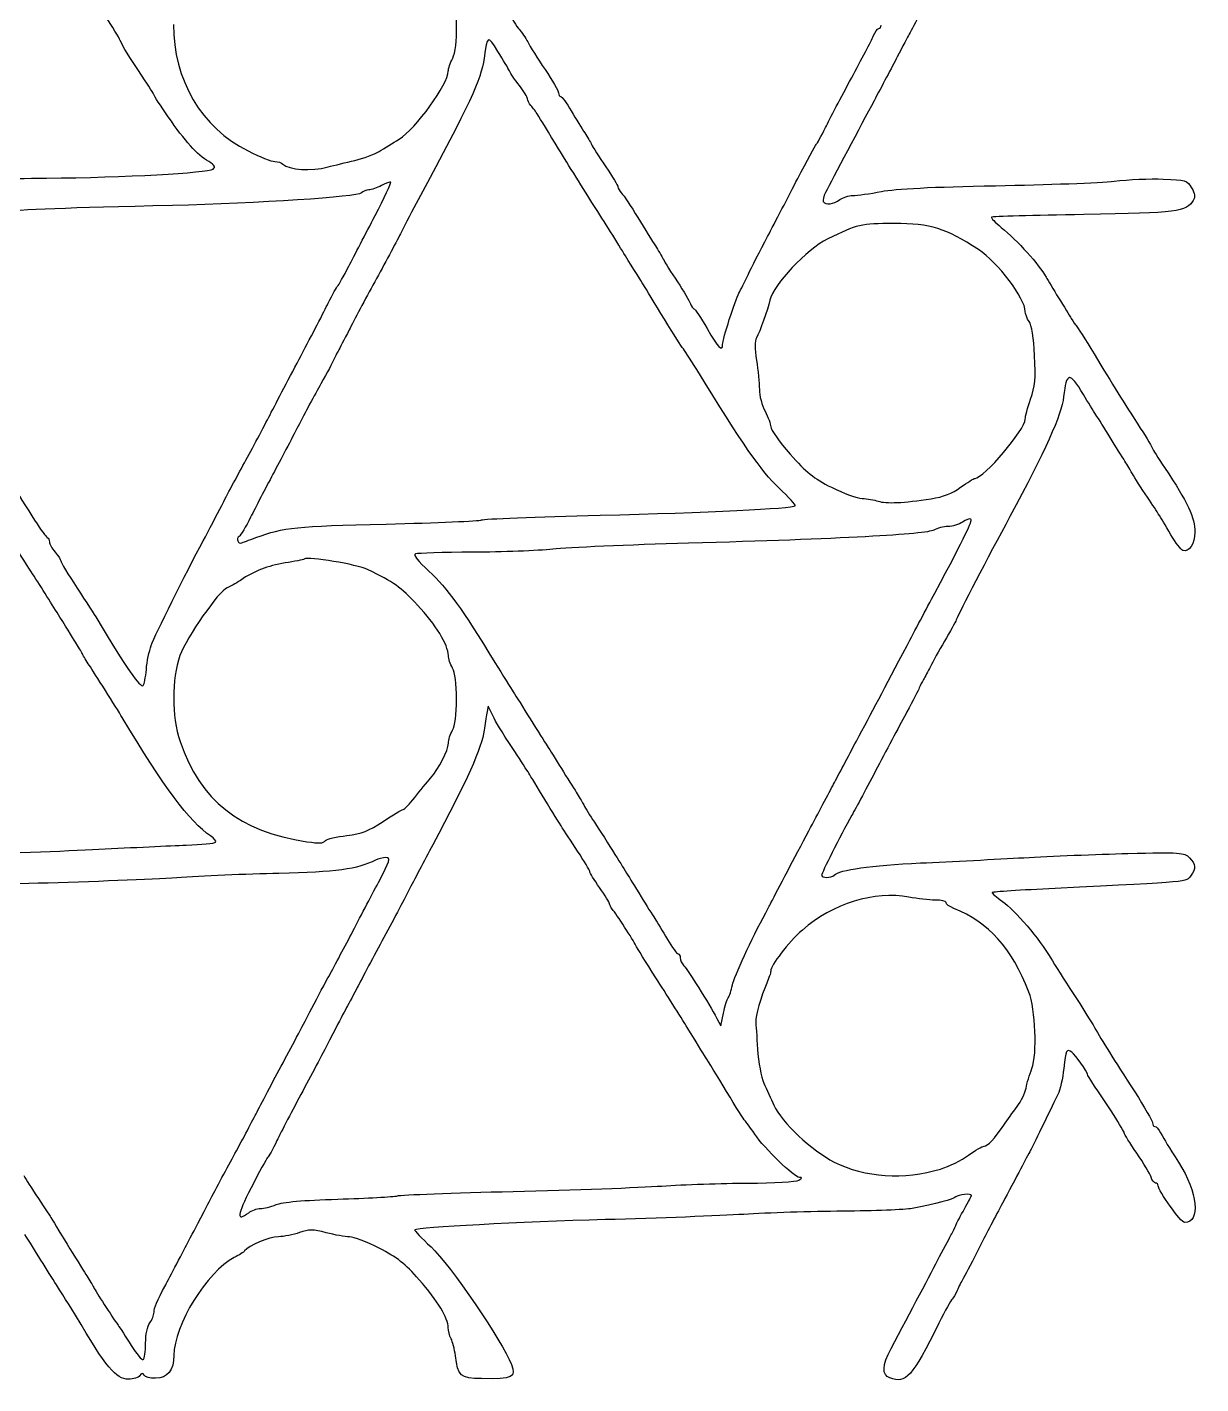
# Model space of a CAD drawing. Extents: x 10 to 820, y 30 to 851.
# Drawn here: x 623 to 800.8, y 33.4 to 238.7 of the extents above; entities that cross this region are included whole.
import ezdxf

# ---------------------------------------------------------------- set-up
doc = ezdxf.new("R2010")
doc.units = 0
doc.layers.add('Layer_1', color=7, linetype='CONTINUOUS')

msp = doc.modelspace()

# ---------------------------------------------------------------- linework, layer by layer
at = {"layer": 'Layer_1', "color": 7}
for points in [[(668.605953, 217.571019)], [(728.351494, 190.706034)], [(759.921821, 167.346429)], [(657.686643, 161.48322)], [(641.091806, 141.513085)], [(729.201179, 91.832094)], [(761.334155, 65.903053)], [(640.981566, 39.525031)]]:
    msp.add_lwpolyline(points, close=True, dxfattribs=at)
for points in [[(693.493886, 134.660471), (692.875196, 135.945302), (692.646157, 134.8746)], [(668.227953, 115.609045), (668.227556, 115.609045)], [(727.472754, 88.709562), (728.093003, 87.549285), (728.478968, 89.47656)], [(656.588501, 59.296089), (656.5887, 59.296089)]]:
    msp.add_lwpolyline(points, dxfattribs=at)
for points in [[(637.150259, 236.714175), (636.76231, 237.573639), (633.217104, 243.20367), (631.159236, 246.228407)], [(760.996435, 246.228237), (759.166643, 242.591727), (757.257821, 238.875535), (756.596696, 237.662562)], [(687.479137, 234.014543), (688.302686, 235.593979), (688.238311, 242.017229), (687.381625, 243.744492)], [(695.890947, 241.088968), (696.430891, 240.028981), (697.179067, 238.821167), (697.553637, 238.404984)], [(645.19847, 239.156732), (645.172958, 230.754644), (649.433799, 223.527545), (656.500882, 219.987526)], [(697.553637, 238.404984), (697.92815, 237.988773), (698.506333, 237.124801), (698.838468, 236.485078)], [(751.155481, 237.34151), (751.436678, 237.989311), (751.817087, 238.519277), (752.000999, 238.519277)], [(752.000999, 238.519277), (752.184967, 238.519277), (752.33784, 238.760222), (752.340816, 239.054656)], [(640.44905, 231.31528), (638.223144, 234.630852), (637.716168, 235.460581), (637.150259, 236.714175)], [(694.321659, 235.056871), (692.733294, 237.570039), (692.755489, 237.581066), (692.233688, 234.022423)], [(698.838468, 236.485078), (699.170604, 235.845356), (700.356449, 233.969501), (701.473668, 232.316534)], [(747.865223, 231.024332), (749.393749, 233.851012), (750.874369, 236.693737), (751.155481, 237.34151)], [(756.596696, 237.662562), (756.404224, 237.309223), (755.592438, 235.767403), (754.792955, 234.236297)], [(696.080046, 232.09512), (695.919039, 232.448458), (695.127917, 233.781252), (694.321659, 235.056871)], [(754.792955, 234.236297), (753.993471, 232.705192), (752.416076, 229.717901), (751.287604, 227.597898)], [(679.356431, 221.769838), (681.904608, 223.333117), (686.802677, 230.106899), (686.810585, 232.078537)], [(692.233688, 234.022423), (691.743889, 230.681822), (690.114677, 227.186619), (682.25188, 212.608207)], [(686.810585, 232.078537), (686.811861, 232.440946), (687.1129, 233.312175), (687.479137, 234.014543)], [(697.586207, 229.892061), (696.918676, 230.75042), (696.240884, 231.741809), (696.080046, 232.09512)], [(701.473668, 232.316534), (702.590916, 230.663567), (703.506393, 229.070241), (703.508037, 228.775806)], [(642.266426, 228.432843), (642.266426, 228.529504), (641.448603, 229.826354), (640.44905, 231.31528)], [(743.928212, 223.529359), (744.565043, 224.824906), (746.336697, 228.197652), (747.865223, 231.024332)], [(644.416533, 225.143888), (643.233947, 226.856354), (642.266426, 228.33638), (642.266426, 228.432843)], [(698.799889, 227.888335), (698.799889, 228.132115), (698.253738, 229.033731), (697.586207, 229.892061)], [(703.508037, 228.775806), (703.509766, 228.481343), (703.655438, 228.240257), (703.832235, 228.240002)], [(703.832235, 228.240002), (704.009117, 228.239775), (704.731612, 227.252666), (705.438317, 226.046411)], [(699.335268, 226.861173), (699.040805, 227.182367), (698.799889, 227.644613), (698.799889, 227.888335)], [(700.385164, 225.438635), (700.102267, 225.899803), (699.629703, 226.539923), (699.335268, 226.861173)], [(705.438317, 226.046411), (706.144966, 224.840156), (707.058289, 223.346723), (707.467952, 222.727636)], [(751.287604, 227.597898), (749.285238, 223.836153), (745.022215, 215.787885), (743.931075, 213.709382)], [(650.534917, 218.372827), (648.819446, 219.41609), (646.921481, 221.516506), (644.416533, 225.143888)], [(703.515152, 220.317309), (702.076654, 222.672899), (700.668175, 224.977466), (700.385164, 225.438635)], [(707.467952, 222.727636), (707.877558, 222.108578), (708.348194, 221.31295), (708.513737, 220.95964)], [(742.520498, 220.959668), (742.657695, 221.077306), (743.291352, 222.233813), (743.928212, 223.529359)], [(656.500882, 219.987526), (658.254989, 219.108871), (660.067689, 218.389948), (660.529084, 218.389948)], [(672.674576, 218.566859), (673.970123, 218.869542), (675.62788, 219.483583), (676.358425, 219.931372)], [(676.358425, 219.931372), (677.088998, 220.379133), (678.438091, 221.206452), (679.356431, 221.769838)], [(708.851485, 211.751634), (707.354963, 214.107224), (704.953593, 217.961747), (703.515152, 220.317309)], [(708.513737, 220.95964), (708.679281, 220.606301), (709.645101, 219.100481), (710.659876, 217.61334)], [(739.730669, 215.820257), (741.127667, 218.529129), (742.383103, 220.841888), (742.520498, 220.959668)], [(651.188898, 217.261079), (651.621068, 217.538874), (651.461875, 217.808988), (650.534917, 218.372827)], [(660.529084, 218.389948), (660.990451, 218.389948), (661.55103, 218.215901), (661.774826, 218.003246)], [(661.774826, 218.003246), (662.716353, 217.108348), (666.022287, 216.89918), (668.605953, 217.571019)], [(668.605896, 217.571019), (669.548104, 217.815933), (671.37903, 218.264147), (672.674576, 218.566859)], [(611.205939, 215.384799), (613.331385, 215.601933), (619.984978, 215.825416), (625.991649, 215.881656)], [(625.991649, 215.881656), (637.827144, 215.99249), (650.27515, 216.673967), (651.188898, 217.261079)], [(710.659876, 217.61334), (711.674707, 216.126257), (712.504975, 214.742723), (712.504975, 214.538912)], [(735.158612, 207.040424), (736.276199, 209.160427), (738.333614, 213.111356), (739.730669, 215.820257)], [(787.668664, 215.430125), (789.788667, 215.674188), (793.126037, 215.813624), (795.085061, 215.739952)], [(795.085061, 215.739952), (798.451826, 215.613243), (798.686138, 215.541243), (799.362824, 214.423571)], [(673.664066, 213.6405), (673.070463, 213.046925), (657.963049, 212.044849), (645.050247, 211.742506)], [(674.794579, 214.10986), (674.429477, 214.108556), (673.920743, 213.896978), (673.664066, 213.6405)], [(676.699943, 214.75993), (676.017105, 214.403841), (675.159682, 214.111278), (674.794579, 214.10986)], [(675.728283, 210.203322), (677.12599, 212.885067), (678.195757, 215.153067), (678.105502, 215.243322)], [(678.105502, 215.243322), (678.01536, 215.333463), (677.382753, 215.116046), (676.699943, 214.75993)], [(712.504975, 214.538912), (712.504975, 214.334818), (712.758109, 213.913589), (713.067199, 213.602317)], [(713.067199, 213.602317), (713.37643, 213.291045), (714.484606, 211.625322), (715.529825, 209.900667)], [(743.931075, 213.709382), (743.630801, 213.13735), (743.483002, 212.511007), (743.602624, 212.317457)], [(748.088451, 213.250396), (748.724886, 213.250396), (750.663528, 213.525356), (752.396517, 213.861602)], [(752.396517, 213.861602), (754.511928, 214.271974), (760.191962, 214.557167), (769.68074, 214.729542)], [(769.68074, 214.729542), (777.454104, 214.870708), (785.548661, 215.186005), (787.668664, 215.430125)], [(799.362824, 214.423571), (799.904808, 213.528418), (799.96632, 213.060248), (799.615958, 212.496295)], [(645.050247, 211.742506), (628.626027, 211.357958), (623.003564, 211.145416), (617.85426, 210.71438)], [(682.25188, 212.608207), (681.489615, 211.194881), (680.281575, 208.88215), (679.567357, 207.468796)], [(713.644786, 204.111782), (712.505003, 205.958128), (710.348037, 209.396071), (708.851485, 211.751634)], [(743.602624, 212.317457), (743.938473, 211.774027), (745.179113, 211.925114), (746.099919, 212.621558)], [(746.099919, 212.621558), (746.557147, 212.967413), (747.452016, 213.250396), (748.088451, 213.250396)], [(799.615958, 212.496295), (798.539983, 210.764071), (797.302689, 210.605388), (783.02611, 210.36878)], [(671.753033, 202.543543), (672.541717, 204.074648), (674.330576, 207.521549), (675.728283, 210.203322)], [(715.529825, 209.900667), (716.575044, 208.176012), (717.76466, 206.248764), (718.173387, 205.617829)], [(769.062107, 209.970456), (768.957225, 209.877196), (769.628979, 209.17942), (770.554378, 208.420358)], [(783.02611, 210.36878), (775.450576, 210.243205), (769.166762, 210.063999), (769.062107, 209.970456)], [(679.567357, 207.468796), (678.85314, 206.05547), (677.104731, 202.779073), (675.681994, 200.18798)], [(754.289862, 209.000355), (749.32396, 209.014528), (748.747931, 208.882434), (744.270439, 206.671467)], [(767.111162, 205.05192), (762.001288, 208.362786), (759.990164, 208.982157), (754.289862, 209.000355)], [(770.554378, 208.420358), (773.016664, 206.40073), (776.245524, 202.821536), (777.327763, 200.912034)], [(718.173387, 205.617829), (718.582115, 204.986922), (719.11415, 204.085221), (719.355718, 203.614132)], [(732.207406, 201.258598), (732.712965, 202.318613), (734.041053, 204.920421), (735.158612, 207.040424)], [(744.270439, 206.671467), (741.071739, 205.092031), (736.049173, 199.775568), (735.515267, 197.404047)], [(716.359554, 199.749007), (716.006188, 200.30216), (714.784569, 202.265407), (713.644786, 204.111782)], [(719.355718, 203.614132), (719.59723, 203.143013), (720.566934, 201.601193), (721.510474, 200.187867)], [(774.177877, 195.695634), (774.177877, 197.646607), (769.996973, 203.182103), (767.111162, 205.05192)], [(670.055364, 199.545565), (670.200214, 199.663203), (670.964321, 201.012437), (671.753033, 202.543543)], [(730.828493, 198.488355), (731.081343, 198.952018), (731.70179, 200.19861), (732.207406, 201.258598)], [(668.638721, 196.975845), (669.27286, 198.27142), (669.910372, 199.427757), (670.055364, 199.545565)], [(675.681994, 200.18798), (674.259228, 197.596859), (672.510734, 194.320491), (671.796432, 192.907137)], [(719.53654, 194.540346), (718.142518, 196.851971), (716.712893, 199.195854), (716.359554, 199.749007)], [(721.510474, 200.187867), (722.454042, 198.774513), (723.341768, 197.280881), (723.483161, 196.868667)], [(777.327763, 200.912034), (777.597622, 200.43621), (778.450765, 199.018604), (779.224113, 197.761751)], [(728.351494, 190.706063), (728.351494, 191.474422), (730.240956, 197.41068), (730.828493, 198.488355)], [(735.515267, 197.404047), (735.18316, 195.928812), (734.004373, 192.638554), (733.479566, 191.722)], [(779.224113, 197.761751), (779.997433, 196.504925), (780.864721, 195.091118), (781.151389, 194.620028)], [(664.535402, 189.052586), (666.158066, 192.114825), (668.004554, 195.68027), (668.638721, 196.975845)], [(723.483161, 196.868667), (723.624609, 196.456453), (723.862351, 196.117458), (724.011538, 196.115417)], [(724.011538, 196.115417), (724.160641, 196.113291), (725.053696, 194.765927), (725.995932, 193.121181)], [(774.775165, 194.172154), (774.446658, 194.641174), (774.177877, 195.326762), (774.177877, 195.695634)], [(722.333598, 190.123288), (722.189315, 190.240926), (720.930562, 192.228749), (719.53654, 194.540346)], [(725.995932, 193.121181), (727.659812, 190.216689), (728.351494, 189.507489), (728.351494, 190.706034)], [(775.595455, 189.034671), (775.458258, 191.671146), (775.142734, 193.647404), (774.775165, 194.172154)], [(781.151389, 194.620028), (781.438198, 194.14891), (781.781218, 193.667105), (781.913937, 193.549326)], [(781.913937, 193.549326), (782.046881, 193.431688), (783.261981, 191.504242), (784.614645, 189.266488)], [(671.796432, 192.907137), (671.082129, 191.493839), (670.326866, 190.04834), (670.118066, 189.69503)], [(733.479566, 191.722), (733.187201, 191.21165), (733.187201, 190.095934), (733.479481, 188.295735)], [(659.819402, 180.058652), (660.790523, 181.943096), (662.912737, 185.990375), (664.535402, 189.052586)], [(670.118066, 189.69503), (669.909153, 189.341691), (669.623449, 188.763508), (669.482964, 188.41017)], [(724.430527, 186.911181), (723.421592, 188.560066), (722.477967, 190.005537), (722.333598, 190.123288)], [(774.998138, 182.420705), (775.673181, 184.337549), (775.77897, 185.508655), (775.595455, 189.034671)], [(784.614645, 189.266488), (787.465873, 184.549666), (789.033064, 182.033181), (791.602075, 178.046819)], [(669.482964, 188.41017), (669.342365, 188.056831), (668.465071, 186.418661), (667.533181, 184.769748)], [(736.923519, 168.952057), (734.087314, 171.657358), (731.403444, 175.515509), (724.430527, 186.911181)], [(733.479481, 188.295735), (733.717592, 186.82753), (733.914174, 184.852463), (733.915932, 183.906768)], [(782.99456, 183.125568), (780.891423, 186.618305), (780.414466, 186.562746), (779.985924, 182.774866)], [(667.533181, 184.769748), (666.601292, 183.120863), (665.04921, 180.22995), (664.084155, 178.345506)], [(733.915932, 183.906768), (733.917661, 182.961046), (734.304618, 181.468094), (734.775737, 180.589099)], [(779.985924, 182.774866), (779.675785, 180.033509), (777.212989, 174.542347), (771.852504, 164.640136)], [(784.884787, 180.066674), (784.53142, 180.609367), (783.680856, 181.985899), (782.99456, 183.125568)], [(774.177877, 179.400901), (774.177877, 179.780687), (774.547005, 181.139587), (774.998138, 182.420705)], [(655.937695, 172.777808), (657.101487, 174.897811), (658.848281, 178.17418), (659.819402, 180.058652)], [(734.775737, 180.589099), (735.246883, 179.710132), (735.63231, 178.650457), (735.63231, 178.234274)], [(766.571219, 170.422161), (767.879465, 170.422161), (774.177877, 177.856643), (774.177877, 179.400901)], [(787.026163, 176.632132), (786.201735, 177.978419), (785.238097, 179.523953), (784.884787, 180.066674)], [(664.084155, 178.345506), (663.119043, 176.461062), (661.399547, 173.184693), (660.262939, 171.06469)], [(735.63231, 178.234274), (735.63231, 177.818091), (736.963573, 175.961115), (738.590688, 174.107682)], [(789.269955, 173.052655), (788.860321, 173.675058), (787.85062, 175.285789), (787.026163, 176.632132)], [(791.602075, 178.046819), (792.618692, 176.469339), (793.450462, 175.08572), (793.450462, 174.972051)], [(793.450462, 174.972051), (793.450462, 174.858381), (794.268257, 173.547216), (795.267838, 172.058347)], [(652.51401, 166.353537), (653.233216, 167.766892), (654.773846, 170.657805), (655.937695, 172.777808)], [(738.590688, 174.107682), (741.000165, 171.363065), (742.160725, 170.43041), (744.845787, 169.080977)], [(790.314579, 171.293985), (790.149602, 171.638848), (789.67959, 172.430224), (789.269955, 173.052655)], [(619.760304, 171.278819), (623.473265, 165.071909), (625.666912, 161.682892), (626.090181, 161.49966)], [(660.262939, 171.06469), (659.126388, 168.944659), (657.607415, 166.021856), (656.887471, 164.569525)], [(792.350818, 168.081878), (791.395798, 169.503679), (790.479498, 170.949122), (790.314579, 171.293985)], [(795.267838, 172.058347), (798.813498, 166.77692), (799.874704, 164.524369), (799.874704, 162.27967)], [(739.354369, 166.292422), (739.450464, 166.388517), (738.356461, 167.585248), (736.923519, 168.952057)], [(744.845787, 169.080977), (746.658968, 168.169752), (748.748612, 167.404964), (749.489446, 167.381493)], [(759.921821, 167.346457), (761.787159, 167.633267), (763.125225, 168.154161), (764.39611, 169.0888)], [(764.39611, 169.0888), (765.393339, 169.822152), (766.372113, 170.422161), (766.571219, 170.422161)], [(649.703686, 160.999997), (650.530183, 162.531103), (651.794832, 164.940212), (652.51401, 166.353537)], [(749.489446, 167.381493), (750.230281, 167.358816), (751.318218, 167.176832), (751.907115, 166.978804)], [(751.907115, 166.978804), (753.075443, 166.586035), (755.781622, 166.710079), (759.921821, 167.346429)], [(796.232525, 161.904816), (794.393804, 165.027519), (794.269561, 165.225207), (792.350818, 168.081878)], [(656.887471, 164.569525), (656.167528, 163.117194), (655.374678, 161.802968), (655.125597, 161.64899)], [(691.839388, 164.145405), (692.101026, 164.307264), (700.182572, 164.628712), (709.798059, 164.859878)], [(709.798059, 164.859878), (725.993693, 165.249273), (738.93864, 165.876693), (739.354369, 166.292422)], [(771.852504, 164.640136), (768.522079, 158.488105), (764.191817, 150.156344), (763.727871, 149.007803)], [(765.939547, 164.24167), (765.789877, 164.391339), (765.226775, 164.204819), (764.688022, 163.827528)], [(657.686643, 161.48322), (661.971522, 163.035216), (663.681266, 163.212552), (677.414982, 163.529437)], [(677.414982, 163.529437), (685.086639, 163.706602), (691.577665, 163.983632), (691.839388, 164.145405)], [(760.33755, 162.606051), (759.197654, 161.953742), (746.136939, 161.253613), (723.212083, 160.615931)], [(762.490747, 163.14143), (761.821005, 163.14143), (760.852066, 162.900486), (760.33755, 162.606051)], [(760.489345, 153.076738), (765.268161, 162.062564), (766.203197, 163.978019), (765.939547, 164.24167)], [(764.688022, 163.827528), (764.149269, 163.45018), (763.160488, 163.14143), (762.490747, 163.14143)], [(799.874704, 162.27967), (799.874704, 160.567005), (798.948512, 159.175875), (798.04032, 159.524366)], [(623.388877, 156.71716), (622.229649, 158.483824), (621.085274, 160.314722), (620.845832, 160.785868)], [(626.090181, 161.49966), (626.271598, 161.421141), (626.419935, 161.113355), (626.419935, 160.815689)], [(626.419935, 160.815689), (626.419935, 160.518023), (626.805362, 159.830054), (627.27648, 159.286851)], [(641.827084, 145.153478), (642.394836, 146.711938), (647.091333, 156.160492), (649.703686, 160.999997)], [(655.125597, 161.64899), (654.652807, 161.356936), (654.981314, 160.429667), (655.477405, 160.656155)], [(655.477405, 160.656155), (655.633594, 160.727588), (656.627761, 161.099664), (657.686643, 161.48322)], [(723.212083, 160.615931), (714.143173, 160.363648), (704.892223, 159.961809), (702.654468, 159.722876)], [(798.04032, 159.524366), (797.751782, 159.634917), (796.938182, 160.7063), (796.232525, 161.904816)], [(627.27648, 159.286851), (627.747598, 158.743676), (628.133053, 158.141286), (628.133053, 157.948218)], [(664.982142, 158.226439), (664.820851, 158.126659), (663.529896, 157.858502), (662.113566, 157.630426)], [(674.601852, 156.63762), (673.005294, 157.413519), (665.636151, 158.630659), (664.982142, 158.226439)], [(681.850267, 159.001005), (681.47445, 158.856722), (682.177357, 157.94578), (683.882283, 156.367308)], [(690.505291, 159.25499), (686.061048, 159.237982), (682.166302, 159.122328), (681.850267, 159.001005)], [(702.654468, 159.722876), (700.416657, 159.484199), (694.949561, 159.273415), (690.505291, 159.25499)], [(627.564338, 150.14801), (626.427079, 151.994357), (624.548105, 154.950495), (623.388877, 156.71716)], [(628.133053, 157.948218), (628.133053, 157.755179), (629.242364, 155.905601), (630.598203, 153.83801)], [(662.113566, 157.630426), (659.417818, 157.196272), (657.484306, 156.446621), (655.329097, 154.999932)], [(682.152837, 151.254032), (679.496775, 154.069658), (678.66353, 154.663714), (674.601852, 156.63762)], [(683.882283, 156.367308), (686.69513, 153.763091), (688.889401, 150.736284), (693.874636, 142.583759)], [(655.329097, 154.999932), (654.622419, 154.525582), (653.73047, 154.027024), (653.347027, 153.892039)], [(630.598203, 153.83801), (631.954071, 151.77042), (633.293157, 149.693305), (633.574014, 149.222187)], [(653.347027, 153.892039), (652.104177, 153.454511), (647.152873, 146.344256), (646.18745, 143.610524)], [(756.292312, 145.153478), (757.347963, 147.15573), (759.236659, 150.721176), (760.489345, 153.076738)], [(630.376817, 145.651015), (629.967211, 146.277982), (628.70157, 148.301636), (627.564338, 150.14801)], [(686.823143, 143.62637), (686.793379, 145.254732), (684.908793, 148.332647), (682.152837, 151.254032)], [(633.574014, 149.222187), (638.068628, 141.682823), (640.179759, 138.647088), (640.620886, 139.089264)], [(763.727871, 149.007803), (763.585005, 148.654464), (762.788555, 147.208993), (761.957663, 145.795667)], [(631.418634, 143.868647), (631.255359, 144.221985), (630.786452, 145.024048), (630.376817, 145.651015)], [(632.443642, 142.1555), (632.04322, 142.744398), (631.581967, 143.515308), (631.418634, 143.868647)], [(641.091806, 141.513085), (641.196121, 142.690852), (641.526725, 144.32905), (641.827084, 145.153478)], [(748.617396, 130.674676), (750.868303, 134.88591), (752.826504, 138.580077), (756.292312, 145.153478)], [(761.957663, 145.795667), (761.1268, 144.382341), (760.16081, 142.647793), (759.810958, 141.941116)], [(637.447529, 134.232241), (636.545686, 135.744921), (633.195504, 141.049649), (632.443642, 142.1555)], [(646.18745, 143.610524), (644.905339, 139.98008), (644.91356, 134.483646), (646.207292, 130.622036)], [(687.450365, 141.727214), (687.113751, 142.316111), (686.831477, 143.1707), (686.823143, 143.62637)], [(688.06245, 137.01609), (688.06245, 139.386789), (687.848718, 141.029948), (687.450365, 141.727214)], [(693.874636, 142.583759), (695.052402, 140.657674), (696.305146, 138.642779), (696.658484, 138.106181)], [(759.810958, 141.941116), (759.461162, 141.234439), (758.99903, 140.367179), (758.783937, 140.013841)], [(640.620886, 139.089264), (640.775941, 139.244603), (640.987746, 140.335289), (641.091806, 141.513085)], [(758.783937, 140.013841), (758.568788, 139.660474), (758.278322, 139.082319), (758.138148, 138.728981)], [(696.658484, 138.106181), (697.011823, 137.569582), (698.168188, 135.729954), (699.228175, 134.018083)], [(758.138148, 138.728981), (757.997833, 138.375642), (757.151635, 136.737444), (756.257248, 135.088559)], [(687.450365, 132.304994), (687.848973, 133.00226), (688.06245, 134.645419), (688.06245, 137.01609)], [(650.806278, 116.324282), (647.656873, 118.442131), (643.695059, 123.753151), (637.447529, 134.232241)], [(692.646157, 134.8746), (692.520299, 134.285702), (692.335536, 133.129309), (692.235842, 132.304909)], [(696.881117, 129.092773), (694.510135, 132.68665), (694.194525, 133.205447), (693.493886, 134.660471)], [(699.228175, 134.018083), (700.288191, 132.306213), (701.444557, 130.470298), (701.797867, 129.938291)], [(756.257248, 135.088559), (755.362889, 133.439674), (753.364067, 129.681501), (751.815443, 126.737041)], [(692.235842, 132.304909), (691.924456, 129.729973), (689.6113, 124.569558), (684.460664, 114.959401)], [(686.823143, 130.361192), (686.831647, 130.841353), (687.113751, 131.716096), (687.450365, 132.304994)], [(646.207292, 130.622036), (649.192883, 121.707756), (655.219481, 116.941413), (665.394158, 115.44747)], [(684.144403, 125.066613), (685.418689, 126.518717), (686.803952, 129.256644), (686.823143, 130.361192)], [(701.797867, 129.938291), (702.151234, 129.406257), (703.114843, 127.869425), (703.9393, 126.52311)], [(745.15927, 124.167577), (745.840776, 125.463123), (747.396939, 128.39134), (748.617396, 130.674676)], [(699.009284, 125.801466), (698.771174, 126.198345), (697.813546, 127.679419), (696.881117, 129.092773)], [(704.064563, 117.554065), (703.293001, 118.79513), (699.507133, 124.97151), (699.009284, 125.801466)], [(703.9393, 126.52311), (704.763756, 125.176795), (705.773457, 123.566036), (706.183063, 122.943633)], [(751.815443, 126.737041), (750.266819, 123.792581), (748.515462, 120.516213), (747.92356, 119.456197)], [(681.739631, 122.133237), (682.52497, 123.134348), (683.607124, 124.454358), (684.144403, 125.066613)], [(741.418728, 117.10089), (742.794524, 119.692011), (744.477765, 122.87203), (745.15927, 124.167577)], [(679.968233, 120.313026), (680.15702, 120.313026), (680.954264, 121.132096), (681.739631, 122.133237)], [(706.183063, 122.943633), (706.592726, 122.32123), (707.065432, 121.522909), (707.233555, 121.16957)], [(707.233555, 121.16957), (707.401933, 120.816232), (708.049763, 119.756216), (708.673725, 118.814008)], [(676.93108, 118.514273), (678.412608, 119.503593), (679.779304, 120.313026), (679.968233, 120.313026)], [(747.92356, 119.456197), (746.124098, 116.233659), (743.333928, 110.696292), (743.33767, 110.355171)], [(671.450236, 116.379983), (673.691874, 116.649841), (674.764702, 117.06764), (676.93108, 118.514273)], [(706.401756, 113.993637), (705.400645, 115.494497), (704.348906, 117.096695), (704.064563, 117.554065)], [(708.673725, 118.814008), (709.29763, 117.871772), (710.655851, 115.747404), (711.691914, 114.09319)], [(735.671485, 106.179681), (736.790376, 108.342346), (739.255469, 113.026597), (741.418728, 117.10089)], [(647.114521, 114.930147), (649.42762, 115.018588), (651.439623, 115.21021), (651.585664, 115.356138)], [(651.585664, 115.356138), (651.731648, 115.502122), (651.380719, 115.937807), (650.806278, 116.324282)], [(665.394158, 115.44747), (667.406869, 115.151958), (667.792891, 115.173927), (668.227953, 115.609045)], [(668.227556, 115.609045), (668.467084, 115.848572), (669.917203, 116.195448), (671.450236, 116.379983)], [(611.215832, 113.438953), (618.753636, 113.657221), (628.968197, 114.045851), (633.91488, 114.302698)], [(633.91488, 114.302698), (638.861563, 114.559517), (644.801393, 114.841876), (647.114521, 114.930147)], [(677.366567, 113.032323), (676.899587, 113.032323), (676.182847, 112.860544), (675.773808, 112.650582)], [(676.239682, 109.284837), (678.009946, 112.642276), (678.127244, 113.032323), (677.366567, 113.032323)], [(684.460664, 114.959401), (683.198226, 112.603838), (681.575307, 109.520198), (680.854258, 108.106843)], [(708.221996, 110.939023), (708.221996, 111.118172), (707.402896, 112.492805), (706.401756, 113.993637)], [(711.691914, 114.09319), (713.709699, 110.871558), (713.875299, 110.604109), (716.024216, 107.097114)], [(758.331159, 112.222919), (762.924504, 112.431832), (769.959046, 112.793731), (773.963521, 113.026853)], [(773.963521, 113.026853), (777.967968, 113.260144), (785.056481, 113.543495), (789.715732, 113.656881)], [(789.715732, 113.656881), (797.723095, 113.851905), (798.233303, 113.816755), (799.030916, 113.019199)], [(799.030916, 113.019199), (800.032991, 112.017067), (800.070919, 111.400957), (799.201561, 110.248106)], [(675.773808, 112.650582), (673.111083, 111.283801), (669.72011, 110.816509), (661.179522, 110.639344)], [(709.720956, 108.504828), (708.8965, 109.664424), (708.221996, 110.759788), (708.221996, 110.939023)], [(745.232517, 110.354887), (746.091018, 111.213388), (750.75092, 111.877942), (758.331159, 112.222919)], [(624.706789, 109.149369), (609.823142, 108.745319), (593.421203, 108.014802), (593.150296, 107.743924)], [(645.692719, 109.997325), (642.041554, 109.745042), (632.597904, 109.363583), (624.706789, 109.149369)], [(661.179522, 110.639344), (656.312889, 110.538431), (649.343828, 110.249467), (645.692719, 109.997325)], [(672.139707, 101.468642), (673.307921, 103.706425), (675.152935, 107.223709), (676.239682, 109.284837)], [(743.33767, 110.355171), (743.343339, 109.938166), (744.815598, 109.937968), (745.232517, 110.354887)], [(799.201561, 110.248106), (798.496386, 109.313098), (799.599205, 109.413983), (778.718271, 108.374887)], [(680.854258, 108.106843), (680.133152, 106.693489), (678.29582, 103.224421), (676.771291, 100.397713)], [(711.219974, 106.055779), (711.219974, 106.243149), (710.545413, 107.345231), (709.720956, 108.504828)], [(716.024216, 107.097114), (716.797507, 105.835102), (717.719334, 104.364913), (718.072673, 103.830128)], [(756.573906, 107.044532), (751.334035, 108.038273), (745.035311, 106.094812), (740.424958, 102.061763)], [(760.531241, 106.607854), (759.62115, 106.607854), (757.840369, 106.804295), (756.573906, 107.044532)], [(769.181191, 107.749848), (769.093883, 107.662541), (769.796252, 107.05553), (770.74155, 106.400415)], [(778.718271, 108.374887), (773.559953, 108.118352), (769.268299, 107.836957), (769.181191, 107.749848)], [(711.668414, 105.197873), (711.4218, 105.48233), (711.219974, 105.868437), (711.219974, 106.055779)], [(715.212175, 99.725392), (714.828761, 100.539332), (712.236081, 104.543099), (711.668414, 105.197873)], [(734.873617, 104.680664), (735.129585, 105.151782), (735.488678, 105.826314), (735.671485, 106.179681)], [(762.185937, 106.221464), (762.185937, 106.434062), (761.441304, 106.607854), (760.531241, 106.607854)], [(763.363704, 105.358116), (762.715931, 105.620321), (762.185937, 106.008979), (762.185937, 106.221464)], [(774.727713, 92.688639), (772.098183, 99.3805), (768.660523, 103.213083), (763.363704, 105.358116)], [(770.74155, 106.400415), (772.566126, 105.135993), (776.360412, 100.678173), (778.038154, 97.82788)], [(718.072673, 103.830128), (718.426011, 103.295316), (719.293271, 101.870793), (719.999948, 100.664566)], [(729.839853, 93.759426), (730.087318, 94.987225), (732.778105, 100.824667), (734.873617, 104.680664)], [(668.598469, 94.830271), (669.377912, 96.243568), (670.971465, 99.230859), (672.139707, 101.468642)], [(719.999948, 100.664566), (720.706625, 99.458311), (721.429346, 98.471203), (721.60603, 98.470948)], [(740.424958, 102.061763), (738.29699, 100.20028), (735.63231, 96.739291), (735.63231, 95.836938)], [(676.771291, 100.397713), (675.246762, 97.571061), (673.500564, 94.294693), (672.890803, 93.116926)], [(718.260354, 94.830044), (716.742572, 97.185606), (715.370887, 99.388522), (715.212175, 99.725392)], [(721.60603, 98.470948), (721.782912, 98.470721), (721.927252, 98.19542), (721.927252, 97.858664)], [(721.927252, 97.858664), (721.927252, 97.522163), (722.180386, 96.99217), (722.489447, 96.680926)], [(722.489447, 96.680926), (723.043082, 96.123578), (726.261595, 90.975209), (727.472754, 88.709562)], [(778.038154, 97.82788), (778.592781, 96.885644), (780.118132, 94.476535), (781.42788, 92.474312)], [(665.867402, 89.69086), (666.590095, 91.104157), (667.819084, 93.416916), (668.598469, 94.830271)], [(723.079592, 87.190164), (721.946811, 89.036538), (719.778137, 92.474482), (718.260354, 94.830044)], [(735.63231, 95.836938), (735.63231, 95.590041), (735.367554, 94.780494), (735.043696, 94.038214)], [(672.890803, 93.116926), (672.281099, 91.93913), (671.567137, 90.590038), (671.304224, 90.118919)], [(729.201179, 91.832123), (729.386282, 92.067682), (729.673516, 92.93497), (729.839853, 93.759426)], [(735.043696, 94.038214), (734.203393, 92.11159), (733.291431, 88.943307), (733.364622, 88.204938)], [(775.189845, 81.124986), (776.01589, 83.254117), (775.742006, 90.107411), (774.727713, 92.688639)], [(781.42788, 92.474312), (782.737656, 90.472088), (784.195826, 88.159357), (784.668277, 87.334901)], [(728.478968, 89.47656), (728.691283, 90.536548), (729.016275, 91.596564), (729.201179, 91.832094)], [(661.790983, 81.981729), (663.310353, 84.808381), (665.144737, 88.277505), (665.867402, 89.69086)], [(671.304224, 90.118919), (670.566677, 88.797464), (670.24109, 88.176223), (668.83485, 85.407795)], [(725.781633, 82.827389), (725.428294, 83.38057), (724.212345, 85.343789), (723.079592, 87.190164)], [(733.364622, 88.204938), (733.398921, 87.858913), (733.525913, 85.985468), (733.646952, 84.041694)], [(784.668277, 87.334901), (785.805451, 85.350507), (787.524749, 82.595543), (790.76764, 77.561468)], [(668.83485, 85.407795), (668.116948, 83.994441), (666.28846, 80.525373), (664.771528, 77.698665)], [(728.958619, 77.618784), (727.564597, 79.930381), (726.134943, 82.274265), (725.781633, 82.827389)], [(733.646952, 84.041694), (733.768275, 82.097921), (734.193387, 79.77921), (734.59225, 78.888989)], [(781.244422, 83.580866), (780.432154, 84.177644), (780.291045, 83.899083), (780.008544, 81.141767)], [(783.599984, 80.268214), (783.599984, 80.616734), (781.763332, 83.199635), (781.244422, 83.580866)], [(657.714593, 74.272599), (658.437229, 75.685953), (660.271613, 79.155077), (661.790983, 81.981729)], [(774.30039, 78.12698), (774.424264, 78.833657), (774.824346, 80.182721), (775.189845, 81.124986)], [(780.008544, 81.141767), (779.852639, 79.619959), (779.450516, 77.837222), (779.115008, 77.180123)], [(784.406157, 78.858942), (783.962762, 79.497219), (783.599984, 80.131386), (783.599984, 80.268214)], [(734.59225, 78.888989), (734.99117, 77.998769), (735.67293, 76.499496), (736.10734, 75.557288)], [(772.948888, 75.344747), (773.568513, 76.168296), (774.176715, 77.420303), (774.30039, 78.12698)], [(789.167681, 71.363374), (789.167681, 71.631531), (786.397155, 75.992888), (784.406157, 78.858942)], [(664.771528, 77.698665), (663.254567, 74.872013), (661.495329, 71.499267), (660.862098, 70.20372)], [(731.743658, 73.201726), (731.605894, 73.319364), (730.352612, 75.307159), (728.958619, 77.618784)], [(779.115008, 77.180123), (778.779471, 76.523024), (777.813763, 74.539934), (776.969011, 72.77327)], [(790.76764, 77.561468), (792.236554, 75.281279), (793.441079, 73.174769), (793.444453, 72.880306)], [(654.292183, 67.848356), (655.451893, 69.96836), (656.991985, 72.859301), (657.714593, 74.272599)], [(736.10734, 75.557288), (737.313141, 72.941959), (741.818527, 68.714142), (745.268631, 66.960347)], [(770.936913, 72.550098), (771.423877, 73.263607), (772.329263, 74.521226), (772.948888, 75.344747)], [(733.209255, 71.195789), (732.540959, 72.181254), (731.881422, 73.083918), (731.743658, 73.201726)], [(767.936838, 69.347147), (768.459235, 69.347147), (769.534076, 70.494697), (770.936913, 72.550098)], [(776.969011, 72.77327), (776.124258, 71.006577), (775.271086, 69.272057), (775.073086, 68.91869)], [(793.444453, 72.880306), (793.447287, 72.585871), (793.612547, 72.344983), (793.810065, 72.344983)], [(793.810065, 72.344983), (794.007924, 72.344983), (794.40089, 71.911339), (794.68359, 71.381345)], [(660.862098, 70.20372), (660.228838, 68.908145), (659.59212, 67.75178), (659.4471, 67.634029)], [(739.990265, 64.629446), (739.207506, 64.63795), (734.688741, 69.014218), (733.209255, 71.195789)], [(791.057171, 68.308561), (790.017933, 69.826486), (789.167681, 71.201147), (789.167681, 71.363374)], [(794.68359, 71.381345), (795.287936, 70.248281), (795.842421, 69.338756), (797.393397, 66.936451)], [(650.412886, 60.567513), (651.386813, 62.451985), (653.132501, 65.728353), (654.292183, 67.848356)], [(761.33424, 65.903053), (762.632451, 66.299563), (764.540479, 67.236725), (765.574246, 67.985582)], [(765.574246, 67.985582), (766.608013, 68.734438), (767.671175, 69.347147), (767.936838, 69.347147)], [(775.073086, 68.91869), (774.874945, 68.565352), (774.262916, 67.409015), (773.712768, 66.349027)], [(793.227461, 64.663972), (793.072972, 65.150568), (792.09638, 66.790608), (791.057171, 68.308561)], [(659.4471, 67.634029), (659.301966, 67.516391), (658.174854, 65.444435), (656.942152, 63.029969)], [(745.268631, 66.960347), (749.873399, 64.61961), (755.845289, 64.226558), (761.334155, 65.903053)], [(773.712768, 66.349027), (773.16262, 65.288983), (771.982954, 63.072631), (771.091345, 61.423746)], [(797.393397, 66.936451), (800.313394, 62.413604), (800.774024, 57.783295), (798.303971, 57.783295)], [(622.565356, 64.910586), (622.565356, 64.792949), (623.38318, 63.478609), (624.382732, 61.989739)], [(719.143403, 63.327238), (722.441145, 63.552876), (728.319349, 63.749856), (732.206045, 63.764993)], [(732.206045, 63.764993), (736.092713, 63.779166), (739.561837, 63.979575), (739.915147, 64.207764)], [(739.915147, 64.207764), (740.391368, 64.515494), (740.410842, 64.624599), (739.990265, 64.629446)], [(793.90769, 63.779308), (793.688005, 63.779308), (793.381892, 64.177405), (793.227461, 64.663972)], [(794.307092, 63.381295), (794.307092, 63.60013), (794.127376, 63.779308), (793.90769, 63.779308)], [(624.382732, 61.989739), (625.382285, 60.50087), (626.394112, 58.957944), (626.63123, 58.561094)], [(656.942152, 63.029969), (654.793575, 58.821654), (654.70349, 57.870319), (656.588501, 59.296089)], [(670.104885, 61.342675), (674.462671, 61.473068), (678.509949, 61.699642), (679.098819, 61.845654)], [(679.098819, 61.845654), (679.687716, 61.991639), (687.589546, 62.292451), (696.658484, 62.514092)], [(696.658484, 62.514092), (705.727394, 62.735761), (715.845605, 63.101629), (719.143403, 63.327238)], [(763.663269, 61.682946), (763.253833, 61.297377), (760.617329, 60.602265), (757.0463, 59.938363)], [(766.040233, 61.919355), (766.040233, 62.240379), (764.044359, 62.042095), (763.663269, 61.682946)], [(764.975087, 59.885015), (765.560895, 60.923204), (766.040233, 61.838653), (766.040233, 61.919355)], [(798.303971, 57.783295), (797.763177, 57.783295), (794.307092, 62.62385), (794.307092, 63.381295)], [(647.425453, 54.892779), (648.34093, 56.571796), (648.717541, 57.287176), (650.412886, 60.567513)], [(656.5887, 59.296089), (657.045985, 59.641944), (657.8415, 59.924898), (658.35664, 59.924898)], [(658.35664, 59.924898), (658.871723, 59.924898), (659.943078, 60.190221), (660.737374, 60.515015)], [(660.737374, 60.515015), (661.692706, 60.905374), (664.863966, 61.18555), (670.104885, 61.342675)], [(757.0463, 59.938363), (755.986284, 59.741355), (751.264445, 59.551094), (746.55332, 59.515632)], [(763.659329, 57.355037), (763.797093, 57.708376), (764.389222, 58.846883), (764.975087, 59.885015)], [(771.091345, 61.423746), (770.199735, 59.774832), (768.68748, 56.883919), (767.730787, 54.999503)], [(626.63123, 58.561094), (627.749923, 56.68864), (631.425919, 50.731916), (632.089964, 49.715526)], [(710.577473, 58.245144), (697.81638, 57.903966), (682.180532, 57.052269), (681.726563, 56.673588)], [(731.563403, 59.042813), (728.030045, 58.818026), (718.586395, 58.459245), (710.577473, 58.245144)], [(746.55332, 59.515632), (741.842196, 59.480199), (735.096703, 59.267601), (731.563403, 59.042813)], [(627.483721, 48.359233), (626.210909, 50.361428), (624.053573, 53.803396), (622.68957, 56.007985)], [(661.104347, 55.658842), (659.739578, 55.641834), (656.500174, 54.282366), (655.971286, 53.50471)], [(664.290262, 56.276426), (663.365912, 55.947097), (661.932262, 55.669188), (661.104347, 55.658842)], [(668.341849, 56.259418), (666.301755, 56.790801), (665.736299, 56.793437), (664.290262, 56.276426)], [(671.848617, 55.641862), (671.223946, 55.641862), (669.645928, 55.919941), (668.341849, 56.259418)], [(676.362677, 53.918029), (674.504567, 54.866133), (672.473231, 55.641862), (671.848617, 55.641862)], [(681.726563, 56.673588), (681.640957, 56.602155), (682.757496, 55.444826), (684.208012, 54.101913)], [(761.216772, 52.643913), (762.016454, 54.175047), (762.836772, 55.716867), (763.039732, 56.070177)], [(763.039732, 56.070177), (763.24241, 56.423516), (763.52148, 57.001699), (763.659329, 57.355037)], [(645.692719, 51.573579), (646.420939, 52.986905), (647.200665, 54.480565), (647.425453, 54.892779)], [(655.971286, 53.50471), (655.853648, 53.331513), (655.151223, 52.8795), (654.410643, 52.500168)], [(682.404356, 49.149787), (680.296882, 51.558867), (679.035975, 52.553998), (676.362677, 53.918029)], [(684.208012, 54.101913), (687.058872, 51.462518), (695.091974, 39.731252), (696.373716, 36.335573)], [(767.730787, 54.999503), (765.915254, 51.423229), (765.467663, 50.569774), (764.754466, 49.324713)], [(644.020788, 48.361444), (644.212127, 48.714782), (644.964442, 50.160253), (645.692719, 51.573579)], [(654.410643, 52.500168), (650.283654, 50.386288), (645.264177, 42.253349), (645.264177, 37.680386)], [(753.860328, 38.732833), (756.869531, 44.392316), (759.910794, 50.143387), (761.216772, 52.643913)], [(632.089964, 49.715526), (632.49957, 49.088559), (632.963941, 48.308436), (633.121775, 47.981941)], [(764.754466, 49.324713), (764.51834, 48.912499), (764.120866, 48.097311), (763.871106, 47.513233)], [(630.357286, 43.772663), (630.049614, 44.293047), (628.756505, 46.356981), (627.483721, 48.359233)], [(633.121775, 47.981941), (633.415529, 47.374448), (635.860014, 43.593286), (636.811803, 42.274212)], [(642.252792, 44.226688), (642.26413, 44.919135), (642.669314, 45.865368), (644.020788, 48.361444)], [(686.807722, 41.895419), (686.807722, 43.322861), (685.234636, 45.914436), (682.404356, 49.149787)], [(763.871106, 47.513233), (763.621373, 46.929126), (763.284589, 46.350943), (763.122646, 46.228373)], [(763.122646, 46.228373), (762.960788, 46.105633), (762.057755, 44.463693), (761.116057, 42.579249)], [(638.372559, 34.083107), (636.494889, 34.083107), (635.061664, 35.815699), (630.357286, 43.772663)], [(641.610376, 42.604817), (641.956231, 43.062074), (642.245308, 43.791882), (642.252792, 44.226688)], [(636.811803, 42.274212), (637.102978, 41.870672), (637.999774, 40.481979), (638.804757, 39.188134)], [(640.981566, 39.525031), (640.981566, 40.838975), (641.242921, 42.118987), (641.610376, 42.604817)], [(687.236491, 40.222638), (687.000648, 40.66334), (686.807722, 41.416052), (686.807722, 41.895419)], [(761.116057, 42.579249), (757.018633, 34.37981), (756.126911, 33.384197), (753.688265, 34.286323)], [(638.804757, 39.188134), (639.60974, 37.894402), (640.428839, 36.934987), (640.624968, 37.056197)], [(640.624968, 37.056197), (640.821125, 37.177236), (640.981566, 38.288417), (640.981566, 39.525031)], [(687.890132, 37.632027), (687.766541, 38.616187), (687.472362, 39.781964), (687.236491, 40.222638)], [(645.264177, 37.680386), (645.264177, 35.46837), (644.263236, 34.22586), (642.481321, 34.22586)], [(691.855121, 34.176906), (688.611521, 34.234165), (688.280888, 34.52225), (687.890132, 37.632027)], [(753.688265, 34.286323), (752.443175, 34.746924), (752.498309, 36.170965), (753.860328, 38.732833)], [(640.738921, 34.699898), (640.531992, 35.034783), (640.347088, 35.013835), (640.108921, 34.628465)], [(696.373716, 36.335573), (697.124868, 34.345482), (696.597086, 34.093255), (691.855121, 34.176906)], [(640.108921, 34.628465), (639.923818, 34.328502), (639.142165, 34.083107), (638.372559, 34.083107)], [(642.481321, 34.22586), (641.684133, 34.22586), (640.90007, 34.439309), (640.738921, 34.699898)]]:
    msp.add_open_spline(points, degree=3, dxfattribs=at)

doc.saveas('drawing.dxf')
